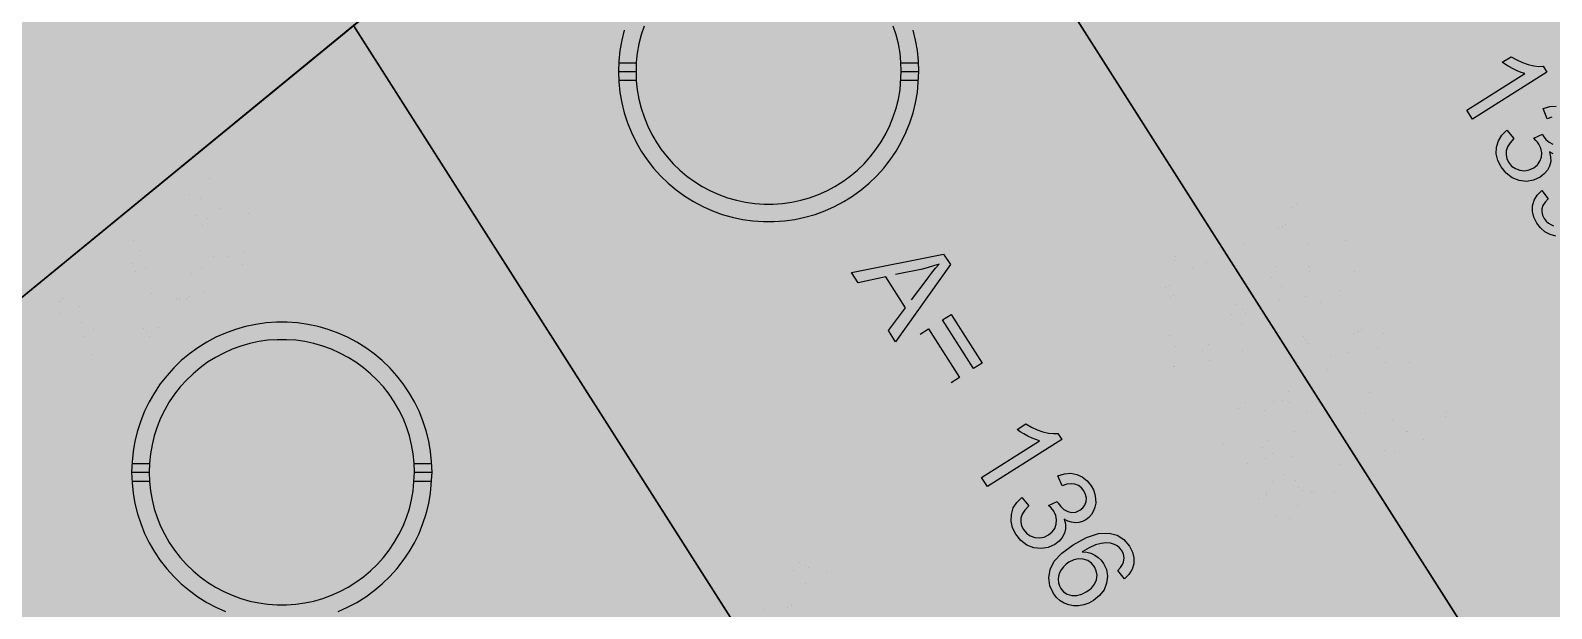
# Model space of a CAD drawing. Extents: x -5280327 to 29700, y -3925683 to 5564800.
# Drawn here: x 19219 to 19899, y 3053 to 3311 of the extents above; entities that cross this region are included whole.
import ezdxf

# ---------------------------------------------------------------- set-up
doc = ezdxf.new("R2010")
doc.units = 0
doc.linetypes.add('6', pattern=[2640.874023, 1320.437012, -1320.437012])
doc.layers.get('0').update_dxf_attribs({"linetype": 'CONTINUOUS'})
for name, color, linetype in [('31_PREDIOS_TOTAL', 7, 'CONTINUOUS'), ('CIRCULO', 7, 'CONTINUOUS'), ('LOTES', 7, 'CONTINUOUS')]:
    doc.layers.add(name, color=color, linetype=linetype)

msp = doc.modelspace()

# ---------------------------------------------------------------- linework, layer by layer
at = {"color": 7, "linetype": '6', "const_width": 10343.08}
msp.add_lwpolyline([(0, 29405.62), (24528.32, 0)], dxfattribs=at)
msp.add_lwpolyline([(0, 29405.62), (24528.32, 0)], dxfattribs=at)
at = {"color": 7}
msp.add_lwpolyline([(20799.33, 4489.43), (20779.55, 4415.95), (20805.44, 4355.76), (21189.96, 3805.95), (20930.45, 3577.46), (20857.26, 3519), (20652.15, 3355.2), (20641.84, 3346.88), (20427.13, 3173.65), (20212.42, 3000.41), (20189.64, 2982.03), (19991.04, 2837.64), (19768.88, 2676.11), (19556.14, 2521.45), (19546.62, 2514.72), (19322.46, 2356.33), (19098.3, 2197.94), (18722.23, 2788.53), (20799.33, 4489.43)], dxfattribs=at)
at = {"layer": '31_PREDIOS_TOTAL', "color": 7, "const_width": 0.00153}
for points in [[(19299.37, 3208.78), (19303.01, 3212.31), (19303.01, 3212.31), (19304.86, 3210.91), (19306.7, 3210.03), (19308.54, 3209.67), (19308.54, 3209.67), (19310.32, 3209.8), (19311.98, 3210.36), (19313.53, 3211.36), (19313.53, 3211.36), (19315.04, 3212.98), (19316.01, 3214.89), (19316.42, 3217.11), (19316.42, 3217.11), (19316.22, 3219.45), (19315.38, 3221.75), (19313.88, 3224.01), (19313.88, 3224.01), (19312.06, 3225.82), (19310.09, 3227), (19307.97, 3227.56), (19307.97, 3227.56), (19305.82, 3227.51), (19303.76, 3226.85), (19301.79, 3225.57), (19301.79, 3225.57), (19300.7, 3224.53), (19299.84, 3223.37), (19299.21, 3222.1), (19299.21, 3222.1), (19298.8, 3220.76), (19298.62, 3219.44), (19298.67, 3218.12), (19294.81, 3215.71), (19285, 3233.68), (19300.06, 3246.02), (19302.97, 3242.46), (19290.88, 3232.56), (19295.92, 3223.08), (19295.92, 3223.08), (19296.9, 3225.65), (19298.29, 3227.85), (19300.09, 3229.67), (19300.09, 3229.67), (19302.85, 3231.42), (19305.83, 3232.33), (19309.04, 3232.4), (19309.04, 3232.4), (19312.2, 3231.64), (19315.03, 3230.03), (19317.55, 3227.57), (19317.55, 3227.57), (19319.43, 3224.73), (19320.57, 3221.71), (19320.98, 3218.5), (19320.98, 3218.5), (19320.47, 3214.67), (19318.82, 3211.27), (19316.03, 3208.3), (19316.03, 3208.3), (19313.23, 3206.44), (19310.35, 3205.37), (19307.39, 3205.09), (19307.39, 3205.09), (19304.49, 3205.58), (19301.82, 3206.81), (19299.37, 3208.78)], [(19762.84, 3213.61), (19760.25, 3217.66), (19786.1, 3234.12), (19786.1, 3234.12), (19784.48, 3234.61), (19782.74, 3235.29), (19780.86, 3236.18), (19780.86, 3236.18), (19779.03, 3237.17), (19777.43, 3238.15), (19776.05, 3239.12), (19779.97, 3241.62), (19779.97, 3241.62), (19782.49, 3240.17), (19785.05, 3239.01), (19787.63, 3238.14), (19787.63, 3238.14), (19790.11, 3237.56), (19792.35, 3237.3), (19794.34, 3237.34), (19796.01, 3234.73), (19762.84, 3213.61)], [(19270.09, 3196.51), (19270.09, 3196.51), (19267.47, 3199.96), (19265.48, 3203.15), (19264.12, 3206.07), (19264.12, 3206.07), (19263.32, 3208.78), (19263.04, 3211.37), (19263.26, 3213.81), (19263.26, 3213.81), (19264.03, 3216.09), (19265.38, 3218.18), (19267.3, 3220.08), (19267.3, 3220.08), (19268.94, 3221.25), (19270.64, 3222.09), (19272.38, 3222.6), (19272.38, 3222.6), (19274.15, 3222.8), (19275.93, 3222.68), (19277.74, 3222.26), (19277.74, 3222.26), (19279.56, 3221.54), (19281.42, 3220.56), (19283.31, 3219.29), (19283.31, 3219.29), (19285.3, 3217.63), (19287.49, 3215.43), (19289.85, 3212.69), (19289.85, 3212.69), (19292.46, 3209.26), (19294.44, 3206.1), (19295.81, 3203.19), (19295.81, 3203.19), (19296.61, 3200.47), (19296.9, 3197.89), (19296.68, 3195.44), (19296.68, 3195.44), (19295.91, 3193.15), (19294.56, 3191.05), (19292.63, 3189.14), (19292.63, 3189.14), (19289.64, 3187.27), (19286.48, 3186.44), (19283.18, 3186.64), (19283.18, 3186.64), (19279.02, 3188.33), (19274.65, 3191.62), (19270.09, 3196.51)], [(19273.92, 3199.64), (19277.73, 3195.38), (19281.02, 3192.55), (19283.8, 3191.14), (19283.8, 3191.14), (19286.18, 3190.8), (19288.29, 3191.15), (19290.13, 3192.2), (19290.13, 3192.2), (19291.52, 3193.8), (19292.28, 3195.8), (19292.41, 3198.21), (19292.41, 3198.21), (19291.57, 3201.21), (19289.45, 3204.99), (19286.03, 3209.56), (19286.03, 3209.56), (19282.21, 3213.83), (19278.91, 3216.67), (19276.14, 3218.07), (19276.14, 3218.07), (19273.76, 3218.41), (19271.64, 3218.04), (19269.78, 3216.97), (19269.78, 3216.97), (19268.38, 3215.42), (19267.61, 3213.58), (19267.46, 3211.45), (19267.46, 3211.45), (19268.33, 3208.2), (19270.48, 3204.27), (19273.92, 3199.64)], [(19777.48, 3207.47), (19780.32, 3203.81), (19780.32, 3203.81), (19778.93, 3202.31), (19778, 3200.84), (19777.54, 3199.37), (19777.54, 3199.37), (19777.5, 3197.91), (19777.85, 3196.46), (19778.58, 3195), (19778.58, 3195), (19779.44, 3193.87), (19780.42, 3192.95), (19781.52, 3192.27), (19781.52, 3192.27), (19782.72, 3191.79), (19783.97, 3191.5), (19785.28, 3191.41), (19785.28, 3191.41), (19786.71, 3191.52), (19788.32, 3191.84), (19790.11, 3192.36), (19790.11, 3192.36), (19791.96, 3193.07), (19793.74, 3193.92), (19795.45, 3194.91), (19795.45, 3194.91), (19795.66, 3195.05), (19795.93, 3195.23), (19796.25, 3195.45), (19796.25, 3195.45), (19794.46, 3195.59), (19792.71, 3196.03), (19790.99, 3196.77), (19790.99, 3196.77), (19789.4, 3197.79), (19788.03, 3199.06), (19786.88, 3200.57), (19786.88, 3200.57), (19785.56, 3203.37), (19785.08, 3206.32), (19785.43, 3209.4), (19785.43, 3209.4), (19786.62, 3212.38), (19788.64, 3214.99), (19791.47, 3217.24), (19791.47, 3217.24), (19794.81, 3218.9), (19798.14, 3219.63), (19801.45, 3219.43), (19801.45, 3219.43), (19804.51, 3218.37), (19807.11, 3216.54), (19809.24, 3213.95), (19809.24, 3213.95), (19810.38, 3211.74), (19811.05, 3209.41), (19811.26, 3206.95), (19811.26, 3206.95), (19810.98, 3204.48), (19810.19, 3202.07), (19808.89, 3199.75), (19808.89, 3199.75), (19806.92, 3197.41), (19804.12, 3194.98), (19800.48, 3192.44), (19800.48, 3192.44), (19796.45, 3190.09), (19792.79, 3188.41), (19789.52, 3187.4), (19789.52, 3187.4), (19786.54, 3187), (19783.77, 3187.15), (19781.2, 3187.85), (19781.2, 3187.85), (19778.89, 3189.07), (19776.89, 3190.78), (19775.19, 3192.97), (19775.19, 3192.97), (19773.88, 3195.55), (19773.26, 3198.11), (19773.31, 3200.67), (19773.31, 3200.67), (19774.03, 3203.13), (19775.42, 3205.39), (19777.48, 3207.47)], [(19715.87, 3183.7), (19713.29, 3187.76), (19739.14, 3204.22), (19739.14, 3204.22), (19737.52, 3204.7), (19735.77, 3205.39), (19733.9, 3206.28), (19733.9, 3206.28), (19732.07, 3207.27), (19730.46, 3208.25), (19729.08, 3209.22), (19733, 3211.71), (19733, 3211.71), (19735.53, 3210.27), (19738.08, 3209.11), (19740.67, 3208.23), (19740.67, 3208.23), (19743.15, 3207.66), (19745.38, 3207.39), (19747.38, 3207.44), (19749.04, 3204.82), (19715.87, 3183.7)], [(19802.63, 3200.15), (19804.67, 3201.74), (19806.12, 3203.53), (19806.99, 3205.54), (19806.99, 3205.54), (19807.29, 3207.59), (19807.03, 3209.51), (19806.2, 3211.32), (19806.2, 3211.32), (19804.85, 3212.89), (19803.12, 3213.99), (19800.99, 3214.62), (19800.99, 3214.62), (19798.66, 3214.71), (19796.33, 3214.16), (19793.99, 3212.98), (19793.99, 3212.98), (19792.15, 3211.52), (19790.85, 3209.79), (19790.07, 3207.81), (19790.07, 3207.81), (19789.85, 3205.75), (19790.19, 3203.76), (19791.09, 3201.86), (19791.09, 3201.86), (19792.44, 3200.23), (19794.08, 3199.11), (19796.01, 3198.48), (19796.01, 3198.48), (19798.14, 3198.42), (19800.35, 3198.98), (19802.63, 3200.15)], [(19225.71, 3179.19), (19222.78, 3182.77), (19242.4, 3198.83), (19244.77, 3195.94), (19244.77, 3195.94), (19244.71, 3192.08), (19245.03, 3187.79), (19245.74, 3183.05), (19245.74, 3183.05), (19246.8, 3178.19), (19248.2, 3173.49), (19249.94, 3168.96), (19249.94, 3168.96), (19251.43, 3165.81), (19253.23, 3162.64), (19255.34, 3159.46), (19251.51, 3156.33), (19251.51, 3156.33), (19249.61, 3159.03), (19247.72, 3162.29), (19245.84, 3166.12), (19245.84, 3166.12), (19244.14, 3170.3), (19242.76, 3174.6), (19241.7, 3179.04), (19241.7, 3179.04), (19240.98, 3183.41), (19240.59, 3187.51), (19240.55, 3191.35), (19225.71, 3179.19)], [(19730.51, 3177.57), (19733.36, 3173.9), (19733.36, 3173.9), (19731.97, 3172.41), (19731.04, 3170.93), (19730.57, 3169.47), (19730.57, 3169.47), (19730.53, 3168.01), (19730.88, 3166.55), (19731.62, 3165.1), (19731.62, 3165.1), (19732.47, 3163.96), (19733.45, 3163.05), (19734.56, 3162.36), (19734.56, 3162.36), (19735.76, 3161.88), (19737.01, 3161.6), (19738.32, 3161.51), (19738.32, 3161.51), (19739.75, 3161.62), (19741.36, 3161.94), (19743.15, 3162.46), (19743.15, 3162.46), (19744.99, 3163.16), (19746.77, 3164.01), (19748.49, 3165.01), (19748.49, 3165.01), (19748.7, 3165.14), (19748.96, 3165.32), (19749.29, 3165.55), (19749.29, 3165.55), (19747.5, 3165.69), (19745.74, 3166.13), (19744.03, 3166.87), (19744.03, 3166.87), (19742.44, 3167.89), (19741.07, 3169.15), (19739.92, 3170.66), (19739.92, 3170.66), (19738.59, 3173.47), (19738.11, 3176.41), (19738.47, 3179.5), (19738.47, 3179.5), (19739.66, 3182.47), (19741.67, 3185.08), (19744.5, 3187.33), (19744.5, 3187.33), (19747.85, 3189), (19751.17, 3189.73), (19754.48, 3189.52), (19754.48, 3189.52), (19757.55, 3188.46), (19760.15, 3186.64), (19762.27, 3184.05), (19762.27, 3184.05), (19763.41, 3181.84), (19764.08, 3179.5), (19764.29, 3177.05), (19764.29, 3177.05), (19764.01, 3174.57), (19763.23, 3172.17), (19761.93, 3169.84), (19761.93, 3169.84), (19759.96, 3167.51), (19757.15, 3165.07), (19753.52, 3162.54), (19753.52, 3162.54), (19749.48, 3160.19), (19745.83, 3158.5), (19742.56, 3157.49), (19742.56, 3157.49), (19739.57, 3157.09), (19736.8, 3157.24), (19734.24, 3157.94), (19734.24, 3157.94), (19731.93, 3159.16), (19729.93, 3160.87), (19728.22, 3163.06), (19728.22, 3163.06), (19726.92, 3165.64), (19726.29, 3168.21), (19726.34, 3170.76), (19726.34, 3170.76), (19727.07, 3173.22), (19728.46, 3175.49), (19730.51, 3177.57)], [(19755.67, 3170.25), (19757.71, 3171.83), (19759.16, 3173.63), (19760.03, 3175.63), (19760.03, 3175.63), (19760.33, 3177.68), (19760.06, 3179.61), (19759.23, 3181.41), (19759.23, 3181.41), (19757.89, 3182.98), (19756.15, 3184.08), (19754.03, 3184.72), (19754.03, 3184.72), (19751.7, 3184.8), (19749.36, 3184.25), (19747.02, 3183.08), (19747.02, 3183.08), (19745.19, 3181.61), (19743.88, 3179.89), (19743.11, 3177.91), (19743.11, 3177.91), (19742.89, 3175.84), (19743.23, 3173.86), (19744.13, 3171.95), (19744.13, 3171.95), (19745.47, 3170.33), (19747.11, 3169.2), (19749.05, 3168.58), (19749.05, 3168.58), (19751.18, 3168.52), (19753.38, 3169.07), (19755.67, 3170.25)], [(19272.66, 3173.64), (19269.19, 3177.88), (19273.43, 3181.35), (19276.89, 3177.11), (19272.66, 3173.64)], [(19787.25, 3175.27), (19791.87, 3178.22), (19794.81, 3173.6), (19790.19, 3170.65), (19787.25, 3175.27)], [(19832.31, 3159.57), (19829.43, 3163.4), (19829.43, 3163.4), (19830.61, 3164.73), (19831.44, 3165.98), (19831.92, 3167.14), (19831.92, 3167.14), (19832.13, 3168.94), (19831.85, 3170.66), (19831.07, 3172.3), (19831.07, 3172.3), (19830.16, 3173.46), (19829.08, 3174.37), (19827.82, 3175.02), (19827.82, 3175.02), (19825.99, 3175.52), (19823.99, 3175.66), (19821.82, 3175.44), (19821.82, 3175.44), (19819.39, 3174.76), (19816.6, 3173.52), (19813.45, 3171.72), (19813.45, 3171.72), (19815.48, 3171.54), (19817.34, 3171.05), (19819.05, 3170.25), (19819.05, 3170.25), (19820.56, 3169.2), (19821.86, 3167.95), (19822.95, 3166.5), (19822.95, 3166.5), (19824.26, 3163.72), (19824.73, 3160.78), (19824.37, 3157.69), (19824.37, 3157.69), (19823.19, 3154.72), (19821.22, 3152.13), (19818.46, 3149.92), (19818.46, 3149.92), (19816.34, 3148.78), (19814.13, 3148), (19811.83, 3147.59), (19811.83, 3147.59), (19809.55, 3147.55), (19807.4, 3147.91), (19805.39, 3148.67), (19805.39, 3148.67), (19803.56, 3149.8), (19801.96, 3151.27), (19800.59, 3153.08), (19800.59, 3153.08), (19798.98, 3156.52), (19798.47, 3160.06), (19799.05, 3163.72), (19799.05, 3163.72), (19800.94, 3167.43), (19804.36, 3171.1), (19809.31, 3174.75), (19809.31, 3174.75), (19815.36, 3178.05), (19820.75, 3179.83), (19825.48, 3180.08), (19825.48, 3180.08), (19829.05, 3179.13), (19832.08, 3177.16), (19834.57, 3174.18), (19834.57, 3174.18), (19835.88, 3171.58), (19836.51, 3168.99), (19836.45, 3166.4), (19836.45, 3166.4), (19835.72, 3163.91), (19834.34, 3161.64), (19832.31, 3159.57)], [(19807.52, 3167.06), (19806.21, 3166.08), (19805.06, 3164.94), (19804.08, 3163.62), (19804.08, 3163.62), (19803.33, 3162.19), (19802.88, 3160.75), (19802.74, 3159.27), (19802.74, 3159.27), (19802.88, 3157.83), (19803.26, 3156.5), (19803.88, 3155.27), (19803.88, 3155.27), (19805.15, 3153.78), (19806.78, 3152.75), (19808.76, 3152.17), (19808.76, 3152.17), (19810.97, 3152.13), (19813.24, 3152.71), (19815.57, 3153.91), (19815.57, 3153.91), (19817.57, 3155.47), (19818.98, 3157.22), (19819.81, 3159.18), (19819.81, 3159.18), (19820.06, 3161.2), (19819.74, 3163.15), (19818.85, 3165.03), (19818.85, 3165.03), (19817.53, 3166.63), (19815.88, 3167.77), (19813.91, 3168.44), (19813.91, 3168.44), (19811.78, 3168.58), (19809.65, 3168.12), (19807.52, 3167.06)], [(19785.35, 3129.66), (19782.46, 3133.49), (19782.46, 3133.49), (19783.65, 3134.83), (19784.48, 3136.07), (19784.96, 3137.24), (19784.96, 3137.24), (19785.17, 3139.03), (19784.89, 3140.75), (19784.11, 3142.4), (19784.11, 3142.4), (19783.2, 3143.56), (19782.12, 3144.46), (19780.86, 3145.11), (19780.86, 3145.11), (19779.03, 3145.61), (19777.03, 3145.75), (19774.86, 3145.53), (19774.86, 3145.53), (19772.42, 3144.85), (19769.63, 3143.61), (19766.49, 3141.82), (19766.49, 3141.82), (19768.51, 3141.63), (19770.38, 3141.14), (19772.08, 3140.34), (19772.08, 3140.34), (19773.6, 3139.29), (19774.9, 3138.04), (19775.99, 3136.59), (19775.99, 3136.59), (19777.29, 3133.81), (19777.77, 3130.88), (19777.4, 3127.79), (19777.4, 3127.79), (19776.23, 3124.81), (19774.26, 3122.22), (19771.5, 3120.02), (19771.5, 3120.02), (19769.38, 3118.88), (19767.17, 3118.1), (19764.86, 3117.68), (19764.86, 3117.68), (19762.58, 3117.64), (19760.44, 3118), (19758.43, 3118.76), (19758.43, 3118.76), (19756.6, 3119.89), (19755, 3121.36), (19753.62, 3123.17), (19753.62, 3123.17), (19752.02, 3126.61), (19751.5, 3130.16), (19752.09, 3133.82), (19752.09, 3133.82), (19753.98, 3137.52), (19757.4, 3141.2), (19762.34, 3144.85), (19762.34, 3144.85), (19768.4, 3148.15), (19773.79, 3149.93), (19778.52, 3150.18), (19778.52, 3150.18), (19782.09, 3149.22), (19785.11, 3147.25), (19787.6, 3144.27), (19787.6, 3144.27), (19788.91, 3141.68), (19789.54, 3139.08), (19789.48, 3136.49), (19789.48, 3136.49), (19788.76, 3134.01), (19787.38, 3131.73), (19785.35, 3129.66)], [(19818.33, 3143.32), (19821.17, 3139.65), (19821.17, 3139.65), (19819.78, 3138.16), (19818.86, 3136.68), (19818.39, 3135.22), (19818.39, 3135.22), (19818.35, 3133.76), (19818.7, 3132.3), (19819.43, 3130.84), (19819.43, 3130.84), (19820.29, 3129.71), (19821.27, 3128.8), (19822.38, 3128.11), (19822.38, 3128.11), (19823.57, 3127.63), (19824.83, 3127.35), (19826.14, 3127.26), (19826.14, 3127.26), (19827.56, 3127.37), (19829.17, 3127.68), (19830.96, 3128.21), (19830.96, 3128.21), (19832.81, 3128.91), (19834.59, 3129.76), (19836.31, 3130.76), (19836.31, 3130.76), (19836.52, 3130.89), (19836.78, 3131.07), (19837.1, 3131.29), (19837.1, 3131.29), (19835.31, 3131.43), (19833.56, 3131.87), (19831.84, 3132.62), (19831.84, 3132.62), (19830.25, 3133.63), (19828.88, 3134.9), (19827.73, 3136.41), (19827.73, 3136.41), (19826.41, 3139.22), (19825.93, 3142.16), (19826.29, 3145.25), (19826.29, 3145.25), (19827.48, 3148.22), (19829.49, 3150.83), (19832.32, 3153.08), (19832.32, 3153.08), (19835.66, 3154.75), (19838.99, 3155.47), (19842.3, 3155.27), (19842.3, 3155.27), (19845.37, 3154.21), (19847.96, 3152.39), (19850.09, 3149.79), (19850.09, 3149.79), (19851.23, 3147.58), (19851.9, 3145.25), (19852.11, 3142.8), (19852.11, 3142.8), (19851.83, 3140.32), (19851.04, 3137.92), (19849.75, 3135.59), (19849.75, 3135.59), (19847.78, 3133.25), (19844.97, 3130.82), (19841.33, 3128.29), (19841.33, 3128.29), (19837.3, 3125.93), (19833.65, 3124.25), (19830.37, 3123.24), (19830.37, 3123.24), (19827.39, 3122.84), (19824.62, 3122.99), (19822.06, 3123.69), (19822.06, 3123.69), (19819.75, 3124.91), (19817.74, 3126.62), (19816.04, 3128.81), (19816.04, 3128.81), (19814.74, 3131.39), (19814.11, 3133.96), (19814.16, 3136.51), (19814.16, 3136.51), (19814.89, 3138.97), (19816.28, 3141.24), (19818.33, 3143.32)], [(19843.49, 3135.99), (19845.52, 3137.58), (19846.98, 3139.38), (19847.85, 3141.38), (19847.85, 3141.38), (19848.14, 3143.43), (19847.88, 3145.36), (19847.05, 3147.16), (19847.05, 3147.16), (19845.71, 3148.73), (19843.97, 3149.83), (19841.84, 3150.46), (19841.84, 3150.46), (19839.52, 3150.55), (19837.18, 3150), (19834.84, 3148.83), (19834.84, 3148.83), (19833, 3147.36), (19831.7, 3145.64), (19830.93, 3143.66), (19830.93, 3143.66), (19830.7, 3141.59), (19831.04, 3139.61), (19831.95, 3137.7), (19831.95, 3137.7), (19833.29, 3136.08), (19834.93, 3134.95), (19836.87, 3134.33), (19836.87, 3134.33), (19838.99, 3134.26), (19841.2, 3134.82), (19843.49, 3135.99)], [(19740.28, 3145.37), (19744.9, 3148.31), (19747.84, 3143.69), (19743.22, 3140.75), (19740.28, 3145.37)], [(19760.56, 3137.16), (19759.24, 3136.18), (19758.09, 3135.03), (19757.11, 3133.71), (19757.11, 3133.71), (19756.36, 3132.29), (19755.92, 3130.84), (19755.78, 3129.36), (19755.78, 3129.36), (19755.91, 3127.92), (19756.29, 3126.59), (19756.91, 3125.37), (19756.91, 3125.37), (19758.18, 3123.88), (19759.81, 3122.85), (19761.8, 3122.27), (19761.8, 3122.27), (19764, 3122.23), (19766.27, 3122.81), (19768.61, 3124.01), (19768.61, 3124.01), (19770.6, 3125.56), (19772.02, 3127.32), (19772.85, 3129.27), (19772.85, 3129.27), (19773.1, 3131.29), (19772.78, 3133.24), (19771.89, 3135.12), (19771.89, 3135.12), (19770.56, 3136.72), (19768.92, 3137.86), (19766.95, 3138.53), (19766.95, 3138.53), (19764.82, 3138.67), (19762.69, 3138.21), (19760.56, 3137.16)], [(19771.37, 3113.41), (19774.21, 3109.74), (19774.21, 3109.74), (19772.82, 3108.25), (19771.89, 3106.77), (19771.43, 3105.31), (19771.43, 3105.31), (19771.39, 3103.85), (19771.73, 3102.4), (19772.47, 3100.94), (19772.47, 3100.94), (19773.33, 3099.8), (19774.31, 3098.89), (19775.41, 3098.2), (19775.41, 3098.2), (19776.61, 3097.73), (19777.86, 3097.44), (19779.17, 3097.35), (19779.17, 3097.35), (19780.6, 3097.46), (19782.21, 3097.78), (19784, 3098.3), (19784, 3098.3), (19785.85, 3099), (19787.63, 3099.85), (19789.34, 3100.85), (19789.34, 3100.85), (19789.55, 3100.99), (19789.82, 3101.17), (19790.14, 3101.39), (19790.14, 3101.39), (19788.35, 3101.53), (19786.6, 3101.97), (19784.88, 3102.71), (19784.88, 3102.71), (19783.29, 3103.73), (19781.92, 3104.99), (19780.77, 3106.51), (19780.77, 3106.51), (19779.45, 3109.31), (19778.97, 3112.26), (19779.32, 3115.34), (19779.32, 3115.34), (19780.51, 3118.32), (19782.52, 3120.93), (19785.36, 3123.18), (19785.36, 3123.18), (19788.7, 3124.84), (19792.03, 3125.57), (19795.33, 3125.36), (19795.33, 3125.36), (19798.4, 3124.31), (19801, 3122.48), (19803.13, 3119.89), (19803.13, 3119.89), (19804.26, 3117.68), (19804.94, 3115.35), (19805.14, 3112.89), (19805.14, 3112.89), (19804.87, 3110.41), (19804.08, 3108.01), (19802.78, 3105.69), (19802.78, 3105.69), (19800.81, 3103.35), (19798.01, 3100.91), (19794.37, 3098.38), (19794.37, 3098.38), (19790.34, 3096.03), (19786.68, 3094.35), (19783.41, 3093.33), (19783.41, 3093.33), (19780.43, 3092.93), (19777.66, 3093.08), (19775.09, 3093.79), (19775.09, 3093.79), (19772.78, 3095.01), (19770.78, 3096.71), (19769.08, 3098.9), (19769.08, 3098.9), (19767.77, 3101.48), (19767.14, 3104.05), (19767.2, 3106.61), (19767.2, 3106.61), (19767.92, 3109.06), (19769.31, 3111.33), (19771.37, 3113.41)], [(19796.52, 3106.09), (19798.56, 3107.68), (19800.01, 3109.47), (19800.88, 3111.48), (19800.88, 3111.48), (19801.18, 3113.53), (19800.91, 3115.45), (19800.09, 3117.26), (19800.09, 3117.26), (19798.74, 3118.82), (19797.01, 3119.93), (19794.88, 3120.56), (19794.88, 3120.56), (19792.55, 3120.64), (19790.22, 3120.1), (19787.88, 3118.92), (19787.88, 3118.92), (19786.04, 3117.45), (19784.74, 3115.73), (19783.96, 3113.75), (19783.96, 3113.75), (19783.74, 3111.69), (19784.08, 3109.7), (19784.98, 3107.8), (19784.98, 3107.8), (19786.33, 3106.17), (19787.97, 3105.05), (19789.9, 3104.42), (19789.9, 3104.42), (19792.03, 3104.36), (19794.24, 3104.91), (19796.52, 3106.09)], [(19544.94, 3045.38), (19542.36, 3049.43), (19568.2, 3065.89), (19568.2, 3065.89), (19566.59, 3066.38), (19564.84, 3067.06), (19562.96, 3067.95), (19562.96, 3067.95), (19561.13, 3068.94), (19559.53, 3069.92), (19558.15, 3070.89), (19562.07, 3073.39), (19562.07, 3073.39), (19564.6, 3071.94), (19567.15, 3070.78), (19569.73, 3069.91), (19569.73, 3069.91), (19572.21, 3069.33), (19574.45, 3069.07), (19576.45, 3069.11), (19578.11, 3066.5), (19544.94, 3045.38)]]:
    msp.add_lwpolyline(points, dxfattribs=at)
at = {"layer": '31_PREDIOS_TOTAL', "color": 7}
for points in [[(19863.41, 3271.33, 33030.86), (19860.83, 3275.39, 33030.86), (19886.7, 3291.82, 33030.86), (19886.7, 3291.82, 33030.86), (19885.09, 3292.3, 33030.86), (19883.34, 3292.99, 33030.86), (19881.47, 3293.89, 33030.86), (19881.47, 3293.89, 33030.86), (19879.64, 3294.88, 33030.86), (19878.04, 3295.86, 33030.86), (19876.66, 3296.83, 33030.86), (19880.58, 3299.32, 33030.86), (19880.58, 3299.32, 33030.86), (19883.1, 3297.87, 33030.86), (19885.66, 3296.71, 33030.86), (19888.24, 3295.83, 33030.86), (19888.24, 3295.83, 33030.86), (19890.72, 3295.25, 33030.86), (19892.95, 3294.98, 33030.86), (19894.95, 3295.03, 33030.86), (19896.61, 3292.41, 33030.86), (19863.41, 3271.33, 33030.86)], [(19898.86, 3272.35, 33030.86), (19896.77, 3271.62, 33030.86), (19894.91, 3276.14, 33030.86), (19894.91, 3276.14, 33030.86), (19897.88, 3277.03, 33030.86), (19900.7, 3277.24, 33030.86)], [(19899.4, 3255.92, 33030.86), (19897.76, 3256.81, 33030.86), (19897.76, 3256.81, 33030.86), (19898.29, 3254.61, 33030.86), (19898.32, 3252.5, 33030.86), (19897.84, 3250.47, 33030.86), (19897.84, 3250.47, 33030.86), (19896.87, 3248.59, 33030.86), (19895.44, 3246.92, 33030.86), (19893.54, 3245.46, 33030.86), (19893.54, 3245.46, 33030.86), (19890.57, 3244.07, 33030.86), (19887.46, 3243.57, 33030.86), (19884.19, 3243.96, 33030.86), (19884.19, 3243.96, 33030.86), (19881.06, 3245.19, 33030.86), (19878.37, 3247.21, 33030.86), (19876.11, 3250.03, 33030.86), (19876.11, 3250.03, 33030.86), (19874.66, 3252.95, 33030.86), (19874, 3255.91, 33030.86), (19874.12, 3258.91, 33030.86), (19874.12, 3258.91, 33030.86), (19874.97, 3261.75, 33030.86), (19876.52, 3264.27, 33030.86), (19878.75, 3266.45, 33030.86)], [(19878.75, 3266.45, 33030.86), (19881.87, 3262.74, 33030.86), (19881.87, 3262.74, 33030.86), (19880.15, 3260.84, 33030.86), (19879, 3258.99, 33030.86), (19878.41, 3257.2, 33030.86), (19878.41, 3257.2, 33030.86), (19878.33, 3255.46, 33030.86), (19878.68, 3253.78, 33030.86), (19879.48, 3252.14, 33030.86), (19879.48, 3252.14, 33030.86), (19880.85, 3250.47, 33030.86), (19882.54, 3249.28, 33030.86), (19884.54, 3248.56, 33030.86), (19884.54, 3248.56, 33030.86), (19886.67, 3248.37, 33030.86), (19888.72, 3248.76, 33030.86), (19890.71, 3249.71, 33030.86), (19890.71, 3249.71, 33030.86), (19892.34, 3251.03, 33030.86), (19893.49, 3252.61, 33030.86), (19894.16, 3254.47, 33030.86), (19894.16, 3254.47, 33030.86), (19894.33, 3256.43, 33030.86), (19893.95, 3258.37, 33030.86), (19893.03, 3260.26, 33030.86), (19893.03, 3260.26, 33030.86), (19892.45, 3261.06, 33030.86), (19891.7, 3261.92, 33030.86), (19890.76, 3262.84, 33030.86), (19894.61, 3264.65, 33030.86), (19894.61, 3264.65, 33030.86), (19894.75, 3264.38, 33030.86), (19894.87, 3264.16, 33030.86), (19894.98, 3263.97, 33030.86), (19894.98, 3263.97, 33030.86), (19896.19, 3262.39, 33030.86), (19897.63, 3261.12, 33030.86), (19899.3, 3260.16, 33030.86)], [(19900.61, 3219.15, 33030.86), (19898.05, 3219.86, 33030.86), (19898.05, 3219.86, 33030.86), (19895.74, 3221.08, 33030.86), (19893.74, 3222.79, 33030.86), (19892.04, 3224.99, 33030.86), (19892.04, 3224.99, 33030.86), (19890.74, 3227.57, 33030.86), (19890.11, 3230.13, 33030.86), (19890.17, 3232.69, 33030.86), (19890.17, 3232.69, 33030.86), (19890.9, 3235.15, 33030.86), (19892.29, 3237.41, 33030.86), (19894.35, 3239.49, 33030.86)], [(19894.35, 3239.49, 33030.86), (19897.19, 3235.82, 33030.86), (19897.19, 3235.82, 33030.86), (19895.8, 3234.33, 33030.86), (19894.87, 3232.85, 33030.86), (19894.4, 3231.39, 33030.86), (19894.4, 3231.39, 33030.86), (19894.36, 3229.93, 33030.86), (19894.7, 3228.47, 33030.86), (19895.43, 3227.01, 33030.86), (19895.43, 3227.01, 33030.86), (19896.29, 3225.88, 33030.86), (19897.27, 3224.97, 33030.86), (19898.37, 3224.28, 33030.86), (19898.37, 3224.28, 33030.86), (19899.57, 3223.8, 33030.86)], [(19585.79, 3202.83, 33030.86), (19626.91, 3211.12, 33030.86), (19629.91, 3206.4, 33030.86), (19605.43, 3171.88, 33030.86), (19602.27, 3176.87, 33030.86), (19609.83, 3187.08, 33030.86), (19601.06, 3200.91, 33030.86), (19588.74, 3198.18, 33030.86), (19585.79, 3202.83, 33030.86)], [(19612.54, 3190.7, 33030.86), (19619.5, 3199.96, 33030.86), (19619.5, 3199.96, 33030.86), (19621.51, 3202.58, 33030.86), (19623.3, 3204.82, 33030.86), (19624.87, 3206.66, 33030.86), (19624.87, 3206.66, 33030.86), (19622.45, 3205.79, 33030.86), (19619.97, 3205.05, 33030.86), (19617.43, 3204.43, 33030.86), (19605.42, 3201.91, 33030.86)], [(19640.32, 3159.89, 33030.86), (19626.46, 3181.72, 33030.86), (19630.25, 3184.13, 33030.86), (19644.11, 3162.29, 33030.86), (19640.32, 3159.89, 33030.86)], [(19616.43, 3175.35, 33030.86), (19620.21, 3177.75, 33030.86), (19634.07, 3155.92, 33030.86), (19630.28, 3153.52, 33030.86)], [(19646.49, 3107.19, 33030.86), (19643.91, 3111.25, 33030.86), (19669.79, 3127.68, 33030.86), (19669.79, 3127.68, 33030.86), (19668.17, 3128.16, 33030.86), (19666.42, 3128.85, 33030.86), (19664.55, 3129.75, 33030.86), (19664.55, 3129.75, 33030.86), (19662.72, 3130.74, 33030.86), (19661.12, 3131.72, 33030.86), (19659.74, 3132.69, 33030.86), (19663.66, 3135.18, 33030.86), (19663.66, 3135.18, 33030.86), (19666.19, 3133.73, 33030.86), (19668.74, 3132.57, 33030.86), (19671.32, 3131.69, 33030.86), (19671.32, 3131.69, 33030.86), (19673.8, 3131.11, 33030.86), (19676.04, 3130.84, 33030.86), (19678.03, 3130.88, 33030.86), (19679.69, 3128.27, 33030.86), (19646.49, 3107.19, 33030.86)], [(19661.84, 3102.31, 33030.86), (19664.95, 3098.6, 33030.86), (19664.95, 3098.6, 33030.86), (19663.23, 3096.7, 33030.86), (19662.08, 3094.85, 33030.86), (19661.49, 3093.06, 33030.86), (19661.49, 3093.06, 33030.86), (19661.41, 3091.32, 33030.86), (19661.77, 3089.64, 33030.86), (19662.57, 3088, 33030.86), (19662.57, 3088, 33030.86), (19663.94, 3086.33, 33030.86), (19665.62, 3085.14, 33030.86), (19667.62, 3084.42, 33030.86), (19667.62, 3084.42, 33030.86), (19669.75, 3084.23, 33030.86), (19671.8, 3084.61, 33030.86), (19673.79, 3085.57, 33030.86), (19673.79, 3085.57, 33030.86), (19675.42, 3086.89, 33030.86), (19676.57, 3088.47, 33030.86), (19677.25, 3090.32, 33030.86), (19677.25, 3090.32, 33030.86), (19677.41, 3092.29, 33030.86), (19677.03, 3094.23, 33030.86), (19676.11, 3096.12, 33030.86), (19676.11, 3096.12, 33030.86), (19675.54, 3096.92, 33030.86), (19674.78, 3097.78, 33030.86), (19673.84, 3098.7, 33030.86), (19677.69, 3100.51, 33030.86), (19677.69, 3100.51, 33030.86), (19677.83, 3100.24, 33030.86), (19677.95, 3100.02, 33030.86), (19678.06, 3099.83, 33030.86), (19678.06, 3099.83, 33030.86), (19679.27, 3098.25, 33030.86), (19680.71, 3096.98, 33030.86), (19682.38, 3096.02, 33030.86), (19682.38, 3096.02, 33030.86), (19684.18, 3095.54, 33030.86), (19686.01, 3095.73, 33030.86), (19687.87, 3096.59, 33030.86), (19687.87, 3096.59, 33030.86), (19689.17, 3097.65, 33030.86), (19690.08, 3098.94, 33030.86), (19690.61, 3100.45, 33030.86), (19690.61, 3100.45, 33030.86), (19690.72, 3102.07, 33030.86), (19690.39, 3103.69, 33030.86), (19689.6, 3105.29, 33030.86), (19689.6, 3105.29, 33030.86), (19688.49, 3106.67, 33030.86), (19687.16, 3107.67, 33030.86), (19685.6, 3108.29, 33030.86), (19685.6, 3108.29, 33030.86), (19683.86, 3108.48, 33030.86), (19681.94, 3108.21, 33030.86), (19679.85, 3107.48, 33030.86), (19677.99, 3112, 33030.86), (19677.99, 3112, 33030.86), (19680.96, 3112.89, 33030.86), (19683.79, 3113.1, 33030.86), (19686.47, 3112.63, 33030.86), (19686.47, 3112.63, 33030.86), (19688.92, 3111.52, 33030.86), (19691.06, 3109.81, 33030.86), (19692.88, 3107.49, 33030.86), (19692.88, 3107.49, 33030.86), (19693.87, 3105.66, 33030.86), (19694.53, 3103.75, 33030.86), (19694.88, 3101.77, 33030.86), (19694.88, 3101.77, 33030.86), (19694.9, 3099.82, 33030.86), (19694.58, 3097.99, 33030.86), (19693.93, 3096.28, 33030.86), (19693.93, 3096.28, 33030.86), (19692.99, 3094.74, 33030.86), (19691.82, 3093.43, 33030.86), (19690.43, 3092.36, 33030.86), (19690.43, 3092.36, 33030.86), (19688.96, 3091.61, 33030.86), (19687.42, 3091.17, 33030.86), (19685.8, 3091.04, 33030.86), (19685.8, 3091.04, 33030.86), (19684.14, 3091.23, 33030.86), (19682.49, 3091.78, 33030.86), (19680.84, 3092.67, 33030.86), (19680.84, 3092.67, 33030.86), (19681.37, 3090.47, 33030.86), (19681.4, 3088.36, 33030.86), (19680.92, 3086.33, 33030.86), (19680.92, 3086.33, 33030.86), (19679.95, 3084.45, 33030.86), (19678.52, 3082.78, 33030.86), (19676.62, 3081.32, 33030.86), (19676.62, 3081.32, 33030.86), (19673.65, 3079.93, 33030.86), (19670.54, 3079.43, 33030.86), (19667.27, 3079.82, 33030.86), (19667.27, 3079.82, 33030.86), (19664.14, 3081.05, 33030.86), (19661.45, 3083.07, 33030.86), (19659.19, 3085.89, 33030.86), (19659.19, 3085.89, 33030.86), (19657.74, 3088.81, 33030.86), (19657.08, 3091.77, 33030.86), (19657.2, 3094.77, 33030.86), (19657.2, 3094.77, 33030.86), (19658.05, 3097.61, 33030.86), (19659.6, 3100.13, 33030.86), (19661.84, 3102.31, 33030.86)], [(19707.74, 3065.89, 33030.86), (19704.86, 3069.72, 33030.86), (19704.86, 3069.72, 33030.86), (19706.05, 3071.05, 33030.86), (19706.88, 3072.3, 33030.86), (19707.36, 3073.46, 33030.86), (19707.36, 3073.46, 33030.86), (19707.58, 3075.26, 33030.86), (19707.3, 3076.98, 33030.86), (19706.52, 3078.62, 33030.86), (19706.52, 3078.62, 33030.86), (19705.61, 3079.79, 33030.86), (19704.53, 3080.7, 33030.86), (19703.28, 3081.34, 33030.86), (19703.28, 3081.34, 33030.86), (19701.45, 3081.85, 33030.86), (19699.45, 3081.99, 33030.86), (19697.28, 3081.77, 33030.86), (19697.28, 3081.77, 33030.86), (19694.84, 3081.1, 33030.86), (19692.05, 3079.86, 33030.86), (19688.9, 3078.07, 33030.86), (19688.9, 3078.07, 33030.86), (19690.93, 3077.89, 33030.86), (19692.79, 3077.39, 33030.86), (19694.49, 3076.59, 33030.86), (19694.49, 3076.59, 33030.86), (19696, 3075.54, 33030.86), (19697.31, 3074.28, 33030.86), (19698.4, 3072.83, 33030.86), (19698.4, 3072.83, 33030.86), (19699.7, 3070.05, 33030.86), (19700.16, 3067.11, 33030.86), (19699.79, 3064.02, 33030.86), (19699.79, 3064.02, 33030.86), (19698.61, 3061.05, 33030.86), (19696.64, 3058.46, 33030.86), (19693.88, 3056.27, 33030.86), (19693.88, 3056.27, 33030.86), (19691.76, 3055.13, 33030.86), (19689.55, 3054.35, 33030.86), (19687.24, 3053.94, 33030.86), (19687.24, 3053.94, 33030.86), (19684.96, 3053.9, 33030.86), (19682.82, 3054.26, 33030.86), (19680.81, 3055.03, 33030.86), (19680.81, 3055.03, 33030.86), (19678.98, 3056.16, 33030.86), (19677.38, 3057.63, 33030.86), (19676.01, 3059.45, 33030.86), (19676.01, 3059.45, 33030.86), (19674.41, 3062.88, 33030.86), (19673.9, 3066.43, 33030.86), (19674.49, 3070.09, 33030.86), (19674.49, 3070.09, 33030.86), (19676.38, 3073.79, 33030.86), (19679.81, 3077.46, 33030.86), (19684.76, 3081.11, 33030.86), (19684.76, 3081.11, 33030.86), (19690.82, 3084.4, 33030.86), (19696.21, 3086.17, 33030.86), (19700.95, 3086.41, 33030.86), (19700.95, 3086.41, 33030.86), (19704.51, 3085.45, 33030.86), (19707.53, 3083.48, 33030.86), (19710.02, 3080.5, 33030.86), (19710.02, 3080.5, 33030.86), (19711.33, 3077.9, 33030.86), (19711.95, 3075.3, 33030.86), (19711.89, 3072.71, 33030.86), (19711.89, 3072.71, 33030.86), (19711.16, 3070.23, 33030.86), (19709.78, 3067.95, 33030.86), (19707.74, 3065.89, 33030.86)], [(19682.96, 3073.42, 33030.86), (19681.65, 3072.44, 33030.86), (19680.5, 3071.3, 33030.86), (19679.51, 3069.98, 33030.86), (19679.51, 3069.98, 33030.86), (19678.76, 3068.56, 33030.86), (19678.32, 3067.11, 33030.86), (19678.17, 3065.63, 33030.86), (19678.17, 3065.63, 33030.86), (19678.31, 3064.19, 33030.86), (19678.68, 3062.86, 33030.86), (19679.3, 3061.63, 33030.86), (19679.3, 3061.63, 33030.86), (19680.57, 3060.15, 33030.86), (19682.2, 3059.11, 33030.86), (19684.19, 3058.53, 33030.86), (19684.19, 3058.53, 33030.86), (19686.39, 3058.48, 33030.86), (19688.66, 3059.06, 33030.86), (19691, 3060.26, 33030.86), (19691, 3060.26, 33030.86), (19692.99, 3061.81, 33030.86), (19694.41, 3063.56, 33030.86), (19695.24, 3065.51, 33030.86), (19695.24, 3065.51, 33030.86), (19695.5, 3067.53, 33030.86), (19695.18, 3069.49, 33030.86), (19694.29, 3071.37, 33030.86), (19694.29, 3071.37, 33030.86), (19692.97, 3072.97, 33030.86), (19691.32, 3074.11, 33030.86), (19689.36, 3074.79, 33030.86), (19689.36, 3074.79, 33030.86), (19687.23, 3074.93, 33030.86), (19685.1, 3074.47, 33030.86), (19682.96, 3073.42, 33030.86)]]:
    msp.add_polyline3d(points, dxfattribs=at)
at = {"layer": '@NUMEROS DE LOTES', "color": 7, "const_width": 9.98}
for points in [[(19547.55, 3276.64), (19519.8, 3276.64), (19519.8, 3289.17), (19547.55, 3322.16), (19560.83, 3322.16), (19560.83, 3288.46), (19567.71, 3288.46), (19567.71, 3276.64), (19560.83, 3276.64), (19560.83, 3266.39), (19547.55, 3266.39), (19547.55, 3276.64)], [(19547.55, 3305.7), (19532.89, 3288.46), (19547.55, 3288.46), (19547.55, 3305.7)], [(19318.49, 3126.23), (19304.09, 3128.81), (19304.09, 3128.81), (19305.66, 3133.04), (19307.96, 3136.56), (19311, 3139.36), (19311, 3139.36), (19314.87, 3141.4), (19319.69, 3142.62), (19325.45, 3143.03), (19325.45, 3143.03), (19331.95, 3142.58), (19337.12, 3141.25), (19340.97, 3139.02), (19340.97, 3139.02), (19343.63, 3136.13), (19345.23, 3132.77), (19345.76, 3128.96), (19345.76, 3128.96), (19345.54, 3126.67), (19344.9, 3124.53), (19343.82, 3122.53), (19343.82, 3122.53), (19342.3, 3120.69), (19340.34, 3119.01), (19337.94, 3117.48), (19337.94, 3117.48), (19339.9, 3116.93), (19341.52, 3116.32), (19342.81, 3115.65), (19342.81, 3115.65), (19344.49, 3114.41), (19345.91, 3112.93), (19347.05, 3111.22), (19347.05, 3111.22), (19347.89, 3109.27), (19348.4, 3107.08), (19348.57, 3104.65), (19348.57, 3104.65), (19348.29, 3101.5), (19347.45, 3098.44), (19346.06, 3095.47), (19346.06, 3095.47), (19344.14, 3092.76), (19341.74, 3090.51), (19338.84, 3088.7), (19338.84, 3088.7), (19335.37, 3087.38), (19331.24, 3086.59), (19326.46, 3086.33), (19326.46, 3086.33), (19321.83, 3086.52), (19317.89, 3087.11), (19314.66, 3088.08), (19314.66, 3088.08), (19311.95, 3089.44), (19309.58, 3091.15), (19307.55, 3093.23), (19307.55, 3093.23), (19305.84, 3095.68), (19304.41, 3098.51), (19303.27, 3101.74), (19318.49, 3103.75), (19318.49, 3103.75), (19319.2, 3101), (19320.13, 3098.88), (19321.28, 3097.38), (19321.28, 3097.38), (19322.65, 3096.39), (19324.26, 3095.8), (19326.09, 3095.6), (19326.09, 3095.6), (19328.02, 3095.85), (19329.72, 3096.6), (19331.19, 3097.85), (19331.19, 3097.85), (19332.32, 3099.51), (19333, 3101.5), (19333.23, 3103.83), (19333.23, 3103.83), (19333.01, 3106.18), (19332.36, 3108.15), (19331.27, 3109.74), (19331.27, 3109.74), (19329.8, 3110.9), (19328.03, 3111.6), (19325.94, 3111.83), (19325.94, 3111.83), (19324.59, 3111.73), (19322.95, 3111.43), (19321, 3110.94), (19321.79, 3121.82), (19321.79, 3121.82), (19322.57, 3121.72), (19323.23, 3121.65), (19323.77, 3121.63), (19323.77, 3121.63), (19325.65, 3121.84), (19327.32, 3122.48), (19328.76, 3123.54), (19328.76, 3123.54), (19329.87, 3124.89), (19330.54, 3126.4), (19330.76, 3128.07), (19330.76, 3128.07), (19330.6, 3129.62), (19330.1, 3130.96), (19329.27, 3132.07), (19329.27, 3132.07), (19328.14, 3132.9), (19326.77, 3133.4), (19325.15, 3133.56), (19325.15, 3133.56), (19323.47, 3133.38), (19322.01, 3132.84), (19320.78, 3131.94), (19320.78, 3131.94), (19319.77, 3130.58), (19319.01, 3128.68), (19318.49, 3126.23)]]:
    msp.add_lwpolyline(points, dxfattribs=at)
at = {"layer": 'CIRCULO', "color": 7}
for points in [[(19492.96, 3312.99), (19491.68, 3309.05), (19490.67, 3305.03), (19489.96, 3300.96), (19489.52, 3296.84), (19489.38, 3292.7), (19489.52, 3288.57), (19489.96, 3284.45), (19490.67, 3280.37), (19491.68, 3276.36), (19492.96, 3272.42), (19494.51, 3268.58), (19496.32, 3264.86), (19498.39, 3261.28), (19500.7, 3257.84), (19503.25, 3254.58), (19506.02, 3251.51), (19509, 3248.63), (19512.17, 3245.97), (19515.52, 3243.54), (19519.03, 3241.34), (19522.69, 3239.4), (19526.47, 3237.72), (19530.36, 3236.3), (19534.34, 3235.16), (19538.39, 3234.3), (19542.49, 3233.72), (19546.62, 3233.43), (19550.75, 3233.43), (19554.88, 3233.72), (19558.98, 3234.3), (19563.03, 3235.16), (19567.01, 3236.3), (19570.9, 3237.72), (19574.68, 3239.4), (19578.34, 3241.34), (19581.85, 3243.54), (19585.2, 3245.97), (19588.37, 3248.63), (19591.35, 3251.51), (19594.12, 3254.58), (19596.67, 3257.84), (19598.98, 3261.28), (19601.05, 3264.86), (19602.86, 3268.58), (19604.42, 3272.42), (19605.69, 3276.36), (19606.7, 3280.37), (19607.41, 3284.45), (19607.99, 3292.7)], [(19607.99, 3292.7), (19607.85, 3296.84), (19607.41, 3300.96), (19606.7, 3305.03), (19605.69, 3309.05), (19604.42, 3312.99)], [(19484.15, 3311.21), (19483.01, 3306.66), (19482.2, 3302.05), (19481.71, 3297.39), (19481.55, 3292.7), (19481.71, 3288.02), (19482.2, 3283.36), (19483.01, 3278.74), (19484.15, 3274.2), (19485.59, 3269.74), (19487.35, 3265.4), (19489.4, 3261.18), (19491.75, 3257.13), (19494.37, 3253.24), (19497.25, 3249.55), (19500.39, 3246.06), (19503.76, 3242.81), (19507.35, 3239.8), (19511.14, 3237.04), (19515.12, 3234.56), (19519.25, 3232.36), (19523.53, 3230.45), (19527.94, 3228.85), (19532.44, 3227.56), (19537.03, 3226.58), (19541.67, 3225.93), (19546.34, 3225.6), (19551.03, 3225.6), (19555.7, 3225.93), (19560.34, 3226.58), (19564.93, 3227.56), (19569.43, 3228.85), (19573.84, 3230.45), (19578.12, 3232.36), (19582.26, 3234.56), (19586.23, 3237.04), (19590.02, 3239.8), (19593.61, 3242.81), (19596.98, 3246.06), (19600.12, 3249.55), (19603, 3253.24), (19605.62, 3257.13), (19607.97, 3261.18), (19610.02, 3265.4), (19611.78, 3269.74), (19613.22, 3274.2), (19614.36, 3278.74), (19615.17, 3283.36), (19615.82, 3292.7)], [(19615.82, 3292.7), (19615.66, 3297.39), (19615.17, 3302.05), (19614.36, 3306.66), (19613.22, 3311.21)], [(19481.55, 3292.7), (19489.38, 3292.7)], [(19481.66, 3296.62), (19489.51, 3296.62)], [(19607.86, 3296.62), (19615.71, 3296.62)], [(19607.99, 3292.7), (19615.82, 3292.7)], [(19481.66, 3288.79), (19489.51, 3288.79)], [(19607.86, 3288.79), (19615.71, 3288.79)], [(19398.18, 3113.57), (19398.01, 3118.25), (19397.52, 3122.91), (19396.71, 3127.53), (19395.58, 3132.08), (19394.13, 3136.53), (19392.37, 3140.88), (19390.32, 3145.09), (19387.97, 3149.15), (19385.35, 3153.03), (19382.47, 3156.73), (19379.33, 3160.21), (19375.96, 3163.47), (19372.37, 3166.48), (19368.58, 3169.23), (19364.61, 3171.72), (19360.47, 3173.92), (19356.19, 3175.82), (19351.78, 3177.42), (19347.28, 3178.72), (19342.7, 3179.69), (19338.05, 3180.34), (19333.38, 3180.67), (19328.69, 3180.67), (19324.02, 3180.34), (19319.38, 3179.69), (19314.79, 3178.72), (19310.29, 3177.42), (19305.89, 3175.82), (19301.6, 3173.92), (19297.47, 3171.72), (19293.49, 3169.23), (19289.7, 3166.48), (19286.11, 3163.47), (19282.74, 3160.21), (19279.6, 3156.73), (19276.72, 3153.03), (19274.1, 3149.15), (19271.76, 3145.09), (19269.7, 3140.88), (19267.95, 3136.53), (19266.5, 3132.08), (19265.36, 3127.53), (19264.55, 3122.91), (19264.06, 3118.25), (19263.9, 3113.57), (19264.06, 3108.89), (19264.55, 3104.23), (19265.36, 3099.61), (19266.5, 3095.06), (19267.95, 3090.61), (19269.7, 3086.26), (19271.76, 3082.05), (19274.1, 3077.99), (19276.72, 3074.11), (19279.6, 3070.41), (19282.74, 3066.93), (19286.11, 3063.68), (19289.7, 3060.66), (19293.49, 3057.91), (19297.47, 3055.43), (19301.6, 3053.23), (19305.89, 3051.32)], [(19390.34, 3113.57), (19390.2, 3117.71), (19389.77, 3121.82), (19389.05, 3125.9), (19388.05, 3129.92), (19386.77, 3133.85), (19385.22, 3137.69), (19383.4, 3141.41), (19381.33, 3145), (19379.02, 3148.43), (19376.47, 3151.69), (19373.7, 3154.77), (19370.72, 3157.64), (19367.55, 3160.3), (19364.2, 3162.74), (19360.69, 3164.93), (19357.03, 3166.88), (19353.25, 3168.56), (19349.36, 3169.97), (19345.38, 3171.12), (19341.33, 3171.98), (19337.24, 3172.55), (19333.11, 3172.84), (19328.97, 3172.84), (19324.84, 3172.55), (19320.74, 3171.98), (19316.69, 3171.12), (19312.71, 3169.97), (19308.82, 3168.56), (19305.04, 3166.88), (19301.38, 3164.93), (19297.87, 3162.74), (19294.52, 3160.3), (19291.35, 3157.64), (19288.37, 3154.77), (19285.6, 3151.69), (19283.06, 3148.43), (19280.74, 3145), (19278.67, 3141.41), (19276.86, 3137.69), (19275.31, 3133.85), (19274.03, 3129.92), (19273.03, 3125.9), (19272.31, 3121.82), (19271.87, 3117.71), (19271.73, 3113.57), (19271.87, 3109.43), (19272.31, 3105.32), (19273.03, 3101.24), (19274.03, 3097.22), (19275.31, 3093.29), (19276.86, 3089.45), (19278.67, 3085.73), (19280.74, 3082.14), (19283.06, 3078.71), (19285.6, 3075.45), (19288.37, 3072.37), (19291.35, 3069.5), (19294.52, 3066.84), (19297.87, 3064.4), (19301.38, 3062.21), (19305.04, 3060.27), (19308.82, 3058.58), (19312.71, 3057.17), (19316.69, 3056.03), (19320.74, 3055.16), (19324.84, 3054.59), (19328.97, 3054.3), (19333.11, 3054.3), (19337.24, 3054.59), (19341.33, 3055.16), (19345.38, 3056.03), (19349.36, 3057.17), (19353.25, 3058.58), (19357.03, 3060.27), (19360.69, 3062.21), (19364.2, 3064.4), (19367.55, 3066.84), (19370.72, 3069.5), (19373.7, 3072.37), (19376.47, 3075.45), (19379.02, 3078.71), (19381.33, 3082.14), (19383.4, 3085.73), (19385.22, 3089.45), (19386.77, 3093.29), (19388.05, 3097.22), (19389.05, 3101.24), (19389.77, 3105.32), (19390.34, 3113.57)], [(19264.01, 3117.49), (19271.86, 3117.49)], [(19390.21, 3117.49), (19398.06, 3117.49)], [(19263.9, 3113.57), (19271.73, 3113.57)], [(19264.01, 3109.65), (19271.86, 3109.65)], [(19356.19, 3051.32), (19360.47, 3053.23), (19364.61, 3055.43), (19368.58, 3057.91), (19372.37, 3060.66), (19375.96, 3063.68), (19379.33, 3066.93), (19382.47, 3070.41), (19385.35, 3074.11), (19387.97, 3077.99), (19390.32, 3082.05), (19392.37, 3086.26), (19394.13, 3090.61), (19395.58, 3095.06), (19396.71, 3099.61), (19397.52, 3104.23), (19398.18, 3113.57)], [(19390.21, 3109.65), (19398.06, 3109.65)], [(19390.34, 3113.57), (19398.18, 3113.57)]]:
    msp.add_lwpolyline(points, dxfattribs=at)
at = {"layer": 'LOTES', "color": 7}
for points in [[(19790.37, 3663.21), (19576.75, 3488.28), (19991.04, 2837.64), (20189.64, 2982.03), (20212.42, 3000.41), (19790.37, 3663.21)], [(19576.75, 3488.28), (19363.12, 3313.34), (19768.88, 2676.11), (19991.04, 2837.64), (19576.75, 3488.28)], [(19363.12, 3313.34), (19149.49, 3138.41), (19546.62, 2514.72), (19556.14, 2521.45), (19768.88, 2676.11), (19363.12, 3313.34)]]:
    msp.add_lwpolyline(points, dxfattribs=at)
for points in [[(18722.23, 2788.53, 33030.86), (20799.33, 4489.43, 33030.86)], [(19576.75, 3488.28, 66061.73), (19991.04, 2837.64, 66061.73)], [(19363.12, 3313.34, 66061.73), (19768.88, 2676.11, 66061.73)]]:
    msp.add_polyline3d(points, dxfattribs=at)

doc.saveas('drawing.dxf')
